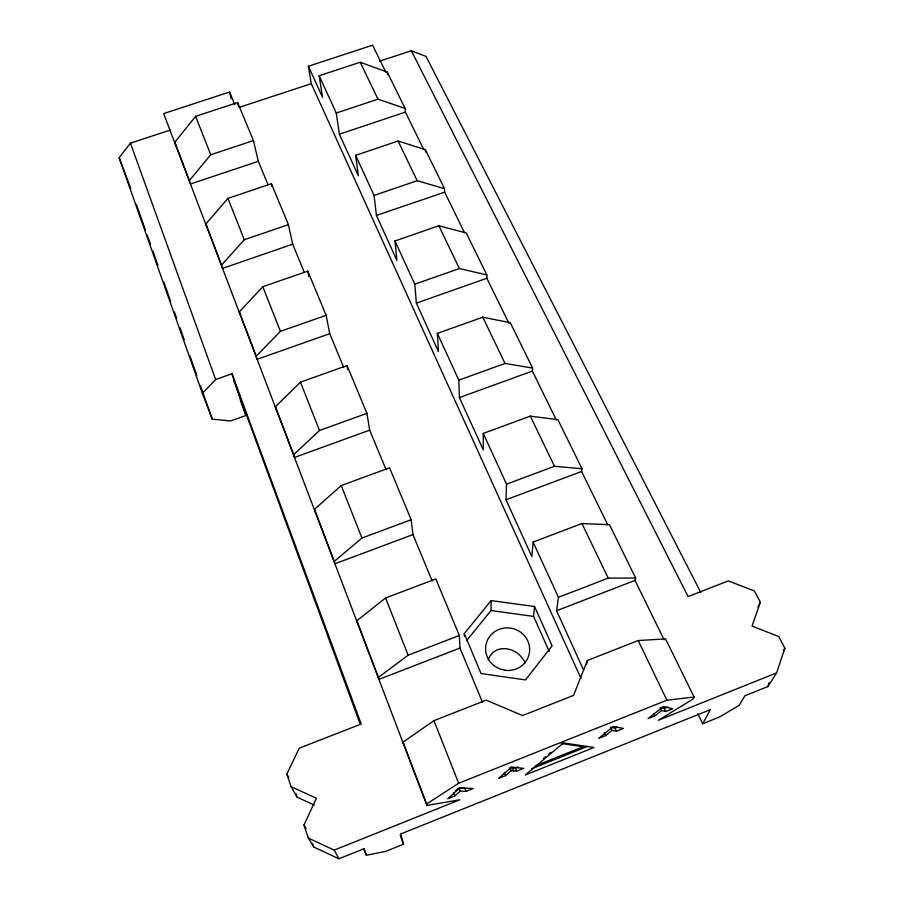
<?xml version="1.0" encoding="UTF-8"?>
<svg xmlns="http://www.w3.org/2000/svg" width="904" height="904" viewBox="0 0 904 904"><rect width="100%" height="100%" fill="white"/><g stroke="black" fill="none" stroke-linecap="round" stroke-linejoin="round"><path stroke-width="1.36" d="M508.975 323.372L486.861 278.262L486.872 274.974L466.238 232.961L438.835 225.774L394.958 240.961L396.935 260.51L376.437 215.412L374.064 195.422L355.667 155.33L398.099 141.024L425.332 149.646L444.497 188.676L444.644 192.168L464.453 232.577M466.453 640.823L491.008 610.55L491.121 600.595L534.524 606.516L552.152 645.84L525.484 679.91L481.03 673.548L464.306 633.557L491.121 600.595M664.135 639.829L635.004 580.424L635.659 578.029L609.477 524.704L581.973 523.54L533.089 542.061L531.891 556.593L506.003 499.776L506.534 484.16L483.256 433.423L530.343 416.134L557.904 419.659L582.006 468.747L581.6 471.492L607.703 524.738M556.367 420.044L532.377 371.103L532.569 368.052L510.308 322.705L482.781 317.202L437.355 333.384L438.44 351.566L416.36 303.122L414.8 284.206L394.958 240.961M549.18 651.355L533.575 616.392L534.524 606.516M583.6 670.034L556.57 610.731L558.435 597.307L533.089 542.061M586.526 664.496L587.408 660.462L638.213 640.54L665.559 638.925L694.102 697.052L693.142 699.007L658.304 720.285L776.626 672.892L784.864 648.168L778.66 636.518L752.06 626.11L760.354 602.177L754.354 590.922L728.319 580.899L688.102 596.572L411.32 50.748L379.499 61.223M697.775 713.618L702.736 723.742L719.482 717.008L739.167 705.335L744.941 695.764L767.835 686.577L769.18 682.554M587.408 660.462L573.543 695.402L522.557 715.55L486.239 700.148L433.965 720.646L403.071 742.105L403.444 743.856M702.736 723.742L710.307 709.674L400.608 834.03L403.534 844.212L385.748 851.365L366.47 855.252L363.69 848.856L338.943 858.8L313.835 847.093L308.332 838.076L303.959 825.047L316.423 798.255L291.077 786.672L286.85 774.106L299.235 748.184L361.238 724.014L231.978 373.759L215.649 379.522L202.372 393.364L212.293 419.151L230.576 420.97L245.978 415.467L231.978 373.759M488.284 659.671C494.194 643.445 515.223 646.642 523.054 659.344A21.052 20.385 19.3 0 1 525.269 662.768M757.868 606.934L760.354 602.177M783.372 650.552L784.864 648.168M767.835 686.577L776.626 672.892M202.372 393.364L119.136 157.714L130.436 143.171L170.11 130.119M175.918 145.804L174.8 142.256L195.603 116.345L237.616 102.536L253.436 140.572L258.307 161.319L267.912 184.472M258.307 161.319L190.45 184.02L189.365 180.551L210.756 154.765L253.436 140.572M206.937 227.345L205.897 223.966L227.955 198.371L271.392 183.727L288.421 224.655L292.67 244.17L304.298 272.285M292.67 244.17L222.553 268.409L221.559 265.132L244.272 239.718L288.421 224.655M240.294 315.033L239.345 311.869L262.804 286.715L307.767 271.155L326.141 315.315L329.723 333.689L343.746 367.521M329.723 333.689L257.132 359.283L256.227 356.244L280.409 331.35L326.141 315.315M276.274 409.614L275.438 406.71L300.444 382.155L347.046 365.555L366.922 413.343L369.691 430.146L386.064 469.639M369.691 430.146L294.478 457.447L293.698 454.678L319.507 430.473L366.922 413.343M455.345 791.034L458.046 788.604M315.202 511.913L314.49 509.325L341.237 485.561L389.579 467.809L411.173 519.698L412.97 534.58L432.225 581.046M454.814 795.904L460.238 791.068L466.046 791.418L473.142 788.57L460 787.734L447.683 798.763L454.814 795.904L453.537 792.65M505.562 775.609L511.325 770.649L516.681 771.157L523.721 768.343L511.585 767.123L498.499 778.434L505.562 775.609L504.229 772.389M412.97 534.58L334.932 563.78L334.288 561.361L361.939 538.049L411.173 519.698M543.496 758.445L545.587 756.693M548.728 754.049L550.818 752.286M605.624 735.585L612.042 730.387L616.539 731.212L623.444 728.454L613.296 726.5L598.685 738.353L605.624 735.585L604.2 732.443M357.442 622.946L356.888 620.732L385.579 597.985L435.818 578.933L459.334 635.478L459.989 648.044L482.453 702.272M654.948 715.844L661.694 710.533L665.762 711.527L672.61 708.781L663.423 706.476L648.078 718.59L654.948 715.844L653.965 713.776M459.989 648.044L378.912 679.367L378.437 677.367L408.145 655.197L459.334 635.478M308.332 838.076L334.22 850.11L459.91 799.757L426.891 805.475L426.62 803.972L458.656 783.259L666.881 700.182L694.102 697.052M511.325 770.649L509.98 767.417L515.348 767.948L517.687 767.01M612.042 730.387L610.607 727.223L615.104 728.082L617.398 727.155M661.694 710.533L660.202 707.414L664.282 708.42L667.694 707.064M535.371 765.857L583.17 746.727L561.282 743.495M531.699 768.773L587.397 746.467M556.57 610.731L635.004 580.424M558.435 597.307L608.211 578.131L635.659 578.029M506.003 499.776L581.6 471.492M506.534 484.16L554.457 466.294L582.006 468.747M483.256 433.423L483.29 449.955L459.413 397.579L532.377 371.103M459.413 397.579L458.814 380.143L505.02 363.453L532.569 368.052M416.36 303.122L486.861 278.262M414.8 284.206L459.401 268.556L486.872 274.974M374.064 195.422L417.173 180.71L444.497 188.676M376.437 215.412L444.644 192.168M355.667 155.33L358.391 175.828L339.362 134.199L405.387 112.107L405.105 108.446L387.251 72.094L360.233 62.252L319.157 75.744L322.558 97.327L308.377 66.218L372.584 45.2L385.793 72.15M339.362 134.199L336.265 113.034L377.974 99.169L405.105 108.446M239.153 107.406L311.281 83.676L308.377 66.218M234.837 104.694L229.582 92.005L163.658 113.588L426.891 805.475M460.113 787.87L464.758 788.164L466.046 791.418M491.008 610.55L533.575 616.392M411.32 50.748L426.021 56.432L700.803 592.504M291.077 786.672L297.02 797.125L314.23 805.012M303.959 825.047L306.072 828.572M286.85 774.106L288.873 777.7M334.22 850.11L338.943 858.8M405.387 112.107L423.716 149.488M360.233 62.252L377.974 99.169M398.099 141.024L417.173 180.71M438.835 225.774L459.401 268.556M482.781 317.202L505.02 363.453M530.343 416.134L554.457 466.294M581.973 523.54L608.211 578.131M638.213 640.54L666.881 700.182M664.282 708.42L665.762 711.527M319.157 75.744L336.265 113.034M437.355 333.384L458.814 380.143M615.104 728.082L616.539 731.212M311.281 83.676L580.91 678.237M515.348 767.948L516.681 771.157M512.319 767.643L513.653 770.875M195.603 116.345L210.756 154.765M227.955 198.371L244.272 239.718M262.804 286.715L280.409 331.35M300.444 382.155L319.507 430.473M341.237 485.561L361.939 538.049M385.579 597.985L408.145 655.197M433.965 720.646L458.656 783.259M458.949 787.802L460.238 791.068M174.8 142.256L189.365 180.551M205.897 223.966L221.559 265.132M239.345 311.869L256.227 356.244M275.438 406.71L293.698 454.678M314.49 509.325L334.288 561.361M356.888 620.732L378.437 677.367M403.071 742.105L426.62 803.972M119.136 157.714L130.809 188.653M233.808 380.482L360.289 724.386M240.148 399.602L245.978 415.467M400.144 834.991L403.534 844.212M130.436 143.171L215.649 379.522M136.425 204.553L145.329 229.729M147.194 235.017L150.471 244.295M152.821 250.916L157.974 265.493M163.59 281.393L170.619 301.258M174.359 311.857L176.698 318.479M179.986 327.756L184.201 339.678M189.817 355.566L196.846 375.442M200.586 386.042L212.293 419.151M364.131 848.63L366.47 855.252M295.789 793.452L297.02 797.125M312.558 843.296L313.835 847.093M229.582 92.005L231.209 98.604M237.616 102.536L238.577 106.514M271.392 183.727L272.002 186.405M307.767 271.155L308.885 276.59M347.046 365.555L347.769 369.612M387.251 72.094L387.488 74.58M425.332 149.646L425.479 152.03M464.306 633.557L464.419 636.258M563.463 742.93L525.247 775.022L593.962 747.484L563.463 742.93M504.839 670.259L499.245 668.723L494.228 665.83A22.08 21.244 15.3 0 1 495.776 631.003A22.08 21.244 15.3 0 1 529.122 644.925A22.08 21.244 15.3 0 1 504.839 670.259"/></g></svg>
